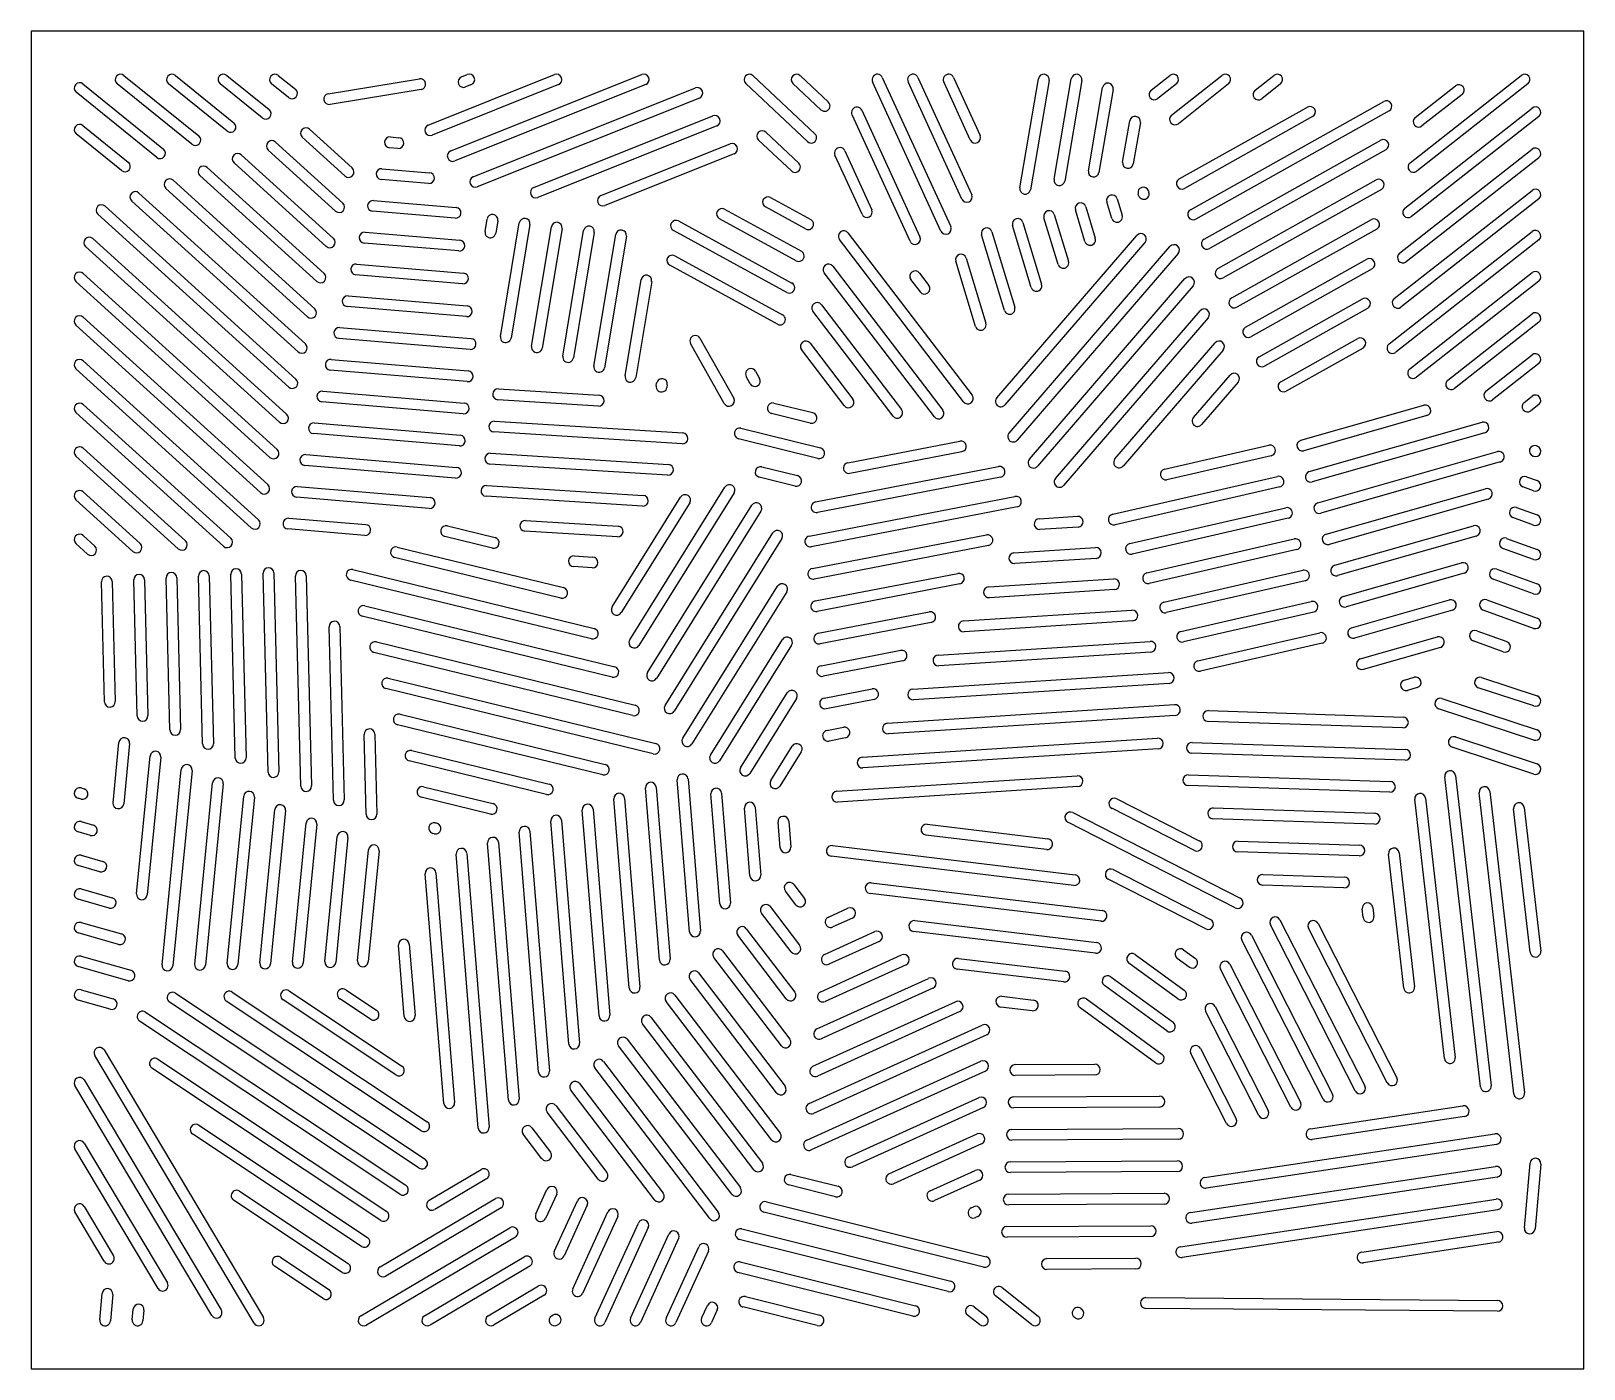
# Model space of a CAD drawing. Header units: inches. Extents: x 0 to 36, y 0 to 31.
import ezdxf

# ---------------------------------------------------------------- set-up
doc = ezdxf.new("R2010")
doc.units = ezdxf.units.IN
doc.layers.add('PROFILE', color=1, linetype='Continuous')
doc.layers.add('SLOTS', color=3, linetype='Continuous')

msp = doc.modelspace()

# ---------------------------------------------------------------- linework, layer by layer
at = {"layer": 'PROFILE'}
msp.add_lwpolyline([(0, 0), (36, 0), (36, 31), (0, 31)], close=True, dxfattribs=at)
at = {"layer": 'SLOTS'}
for p, q in [((2.154, 29.972), (3.887, 28.571)), ((3.347, 29.972), (4.703, 28.876)), ((4.54, 29.972), (5.518, 29.181)), ((5.732, 29.972), (6.127, 29.653)), ((6.891, 29.548), (9.002, 29.892)), ((9.205, 28.82), (12.135, 29.991)), ((9.728, 28.222), (14.156, 29.991)), ((9.978, 29.937), (10.114, 29.991)), ((16.738, 29.966), (18.172, 28.62)), ((17.834, 29.966), (18.482, 29.357)), ((19.734, 29.927), (21.32, 26.47)), ((20.559, 29.927), (21.806, 27.209)), ((21.385, 29.927), (22.001, 28.584)), ((22.921, 27.367), (23.354, 29.896)), ((23.716, 27.566), (24.115, 29.896)), ((25.967, 29.631), (26.398, 29.973)), ((26.442, 29.05), (27.604, 29.973)), ((28.376, 29.628), (28.81, 29.973)), ((31.969, 27.949), (34.547, 29.973)), ((2.914, 28.072), (1.046, 29.582)), ((1.204, 29.776), (3.071, 28.266)), ((3.73, 28.377), (1.997, 29.778)), ((4.545, 28.682), (3.189, 29.778)), ((5.361, 28.986), (4.382, 29.778)), ((5.97, 29.459), (5.575, 29.778)), ((9.042, 29.646), (6.931, 29.301)), ((12.228, 29.759), (9.298, 28.588)), ((14.249, 29.759), (9.821, 27.99)), ((10.207, 29.759), (10.071, 29.705)), ((10.252, 27.623), (15.401, 29.681)), ((18.001, 28.438), (16.567, 29.784)), ((18.311, 29.175), (17.663, 29.784)), ((21.093, 26.366), (19.507, 29.823)), ((21.579, 27.105), (20.332, 29.823)), ((21.774, 28.479), (21.157, 29.823)), ((23.6, 29.854), (23.167, 27.325)), ((24.361, 29.854), (23.962, 27.524)), ((24.511, 27.765), (24.841, 29.691)), ((25.087, 29.649), (24.757, 27.723)), ((26.553, 29.777), (26.122, 29.435)), ((27.759, 29.777), (26.597, 28.854)), ((28.966, 29.777), (28.531, 29.432)), ((32.091, 28.998), (33.023, 29.73)), ((34.702, 29.777), (32.123, 27.752)), ((33.178, 29.534), (32.245, 28.801)), ((15.493, 29.449), (10.344, 27.391)), ((19.259, 29.164), (20.604, 26.233)), ((26.616, 27.573), (29.588, 29.236)), ((26.878, 26.86), (31.361, 29.369)), ((31.847, 26.9), (34.798, 29.217)), ((1.204, 28.811), (2.255, 27.961)), ((11.654, 27.376), (15.803, 29.034)), ((15.895, 28.802), (11.747, 27.144)), ((20.377, 26.129), (19.032, 29.06)), ((25.306, 27.964), (25.47, 28.922)), ((25.716, 28.879), (25.552, 27.922)), ((29.71, 29.018), (26.738, 27.355)), ((31.483, 29.151), (27.001, 26.642)), ((34.952, 29.02), (32.002, 26.703)), ((2.098, 27.767), (1.046, 28.617)), ((7.277, 27.642), (6.288, 28.539)), ((6.456, 28.724), (7.445, 27.828)), ((8.331, 28.546), (8.527, 28.53)), ((17.627, 27.76), (16.864, 28.476)), ((17.035, 28.658), (17.798, 27.942)), ((27.197, 26.179), (31.289, 28.469)), ((4.874, 28.133), (7.011, 26.197)), ((7.06, 26.827), (5.497, 28.243)), ((5.665, 28.428), (7.228, 27.012)), ((8.506, 28.281), (8.31, 28.297)), ((13.209, 27.19), (16.205, 28.387)), ((16.297, 28.155), (13.302, 26.957)), ((19.265, 26.754), (18.637, 28.122)), ((18.864, 28.226), (19.492, 26.858)), ((31.411, 28.251), (27.319, 25.961)), ((31.726, 25.851), (34.798, 28.263)), ((4.083, 27.837), (6.794, 25.382)), ((6.843, 26.012), (4.706, 27.948)), ((8.135, 27.81), (9.238, 27.717)), ((34.952, 28.066), (31.88, 25.654)), ((3.292, 27.542), (6.576, 24.567)), ((6.626, 25.197), (3.915, 27.652)), ((9.217, 27.468), (8.114, 27.561)), ((27.516, 25.498), (31.183, 27.55)), ((6.191, 23.566), (2.334, 27.061)), ((2.502, 27.246), (6.359, 23.752)), ((6.408, 24.382), (3.125, 27.356)), ((7.939, 27.074), (9.852, 26.913)), ((17.145, 27.143), (18.076, 26.634)), ((25.055, 26.659), (24.939, 27.041)), ((25.178, 27.113), (25.294, 26.731)), ((25.677, 27.192), (25.667, 27.223)), ((25.907, 27.295), (25.916, 27.264)), ((31.305, 27.332), (27.638, 25.28)), ((31.604, 24.801), (34.798, 27.309)), ((34.952, 27.113), (31.758, 24.605)), ((5.974, 22.751), (1.55, 26.759)), ((1.718, 26.944), (6.142, 22.937)), ((9.831, 26.664), (7.918, 26.825)), ((10.525, 26.355), (10.573, 26.645)), ((17.738, 25.679), (15.958, 26.652)), ((16.078, 26.872), (17.858, 25.898)), ((17.956, 26.414), (17.025, 26.924)), ((23.81, 25.593), (23.482, 26.676)), ((23.721, 26.749), (24.049, 25.665)), ((24.432, 26.126), (24.211, 26.859)), ((24.45, 26.931), (24.671, 26.198)), ((7.743, 26.338), (9.939, 26.153)), ((10.82, 26.604), (10.772, 26.314)), ((10.881, 23.925), (11.319, 26.556)), ((11.565, 26.515), (11.128, 23.884)), ((11.603, 23.697), (12.064, 26.467)), ((12.311, 26.426), (11.85, 23.656)), ((12.326, 23.468), (12.809, 26.377)), ((13.056, 26.336), (12.572, 23.427)), ((13.048, 23.239), (13.555, 26.288)), ((17.52, 24.943), (14.892, 26.381)), ((15.012, 26.6), (17.64, 25.162)), ((18.938, 26.325), (21.817, 22.561)), ((22.274, 26.351), (22.805, 24.599)), ((23.188, 25.06), (22.754, 26.494)), ((22.993, 26.567), (23.427, 25.132)), ((27.834, 24.817), (31.076, 26.631)), ((31.198, 26.413), (27.956, 24.599)), ((31.482, 23.752), (34.798, 26.356)), ((5.757, 21.936), (1.264, 26.006)), ((1.432, 26.191), (5.925, 22.121)), ((9.918, 25.904), (7.722, 26.089)), ((13.802, 26.247), (13.295, 23.198)), ((21.619, 22.409), (18.74, 26.173)), ((22.565, 24.527), (22.035, 26.279)), ((22.387, 22.501), (25.635, 26.265)), ((25.824, 26.102), (22.576, 22.337)), ((22.673, 21.684), (26.403, 26.007)), ((34.952, 26.159), (31.636, 23.556)), ((7.546, 25.602), (10.026, 25.393)), ((17.302, 24.207), (14.805, 25.573)), ((14.925, 25.793), (17.422, 24.427)), ((21.894, 24.156), (21.437, 25.667)), ((21.676, 25.739), (22.133, 24.228)), ((26.592, 25.844), (22.862, 21.521)), ((28.153, 24.136), (30.969, 25.712)), ((1.209, 25.381), (5.707, 21.306)), ((10.005, 25.144), (7.525, 25.353)), ((13.77, 23.011), (14.141, 25.24)), ((20.941, 22.061), (18.388, 25.398)), ((18.587, 25.55), (21.14, 22.212)), ((20.616, 24.955), (20.397, 25.241)), ((20.595, 25.393), (20.814, 25.106)), ((23.143, 21.081), (26.751, 25.263)), ((31.091, 25.494), (28.275, 23.917)), ((31.961, 23.174), (34.798, 25.402)), ((34.952, 25.206), (32.115, 22.978)), ((5.539, 21.121), (1.041, 25.196)), ((7.35, 24.866), (10.112, 24.633)), ((14.388, 25.199), (14.017, 22.97)), ((26.941, 25.099), (23.332, 20.917)), ((10.091, 24.384), (7.329, 24.617)), ((19.983, 22.079), (18.124, 24.508)), ((18.323, 24.66), (20.182, 22.231)), ((23.749, 20.634), (27.1, 24.518)), ((28.472, 23.454), (30.863, 24.793)), ((30.985, 24.574), (28.594, 23.236)), ((5.322, 20.306), (1.041, 24.184)), ((1.209, 24.369), (5.49, 20.491)), ((7.154, 24.13), (10.199, 23.873)), ((27.289, 24.355), (23.938, 20.471)), ((32.844, 22.914), (34.798, 24.449)), ((34.952, 24.252), (32.998, 22.718)), ((10.178, 23.624), (7.133, 23.88)), ((15.507, 23.882), (16.289, 22.491)), ((18.059, 23.77), (19.052, 22.473)), ((25.128, 21.086), (27.448, 23.774)), ((28.972, 22.875), (30.756, 23.873)), ((16.071, 22.369), (15.289, 23.759)), ((18.853, 22.321), (17.861, 23.618)), ((27.637, 23.61), (25.318, 20.922)), ((30.878, 23.655), (29.094, 22.657)), ((33.727, 22.655), (34.798, 23.495)), ((5.105, 19.491), (1.041, 23.172)), ((1.209, 23.357), (5.273, 19.676)), ((10.111, 22.877), (6.937, 23.144)), ((6.958, 23.393), (10.132, 23.126)), ((16.797, 23.118), (16.891, 22.95)), ((34.952, 23.298), (33.882, 22.458)), ((10.834, 22.708), (13.166, 22.561)), ((14.493, 22.782), (14.502, 22.842)), ((14.749, 22.801), (14.739, 22.741)), ((16.673, 22.828), (16.579, 22.995)), ((26.947, 22.045), (27.796, 23.029)), ((27.985, 22.866), (27.136, 21.882)), ((1.209, 22.345), (4.629, 19.247)), ((10.021, 22.132), (6.741, 22.408)), ((6.762, 22.657), (10.042, 22.381)), ((13.151, 22.311), (10.819, 22.458)), ((17.223, 22.38), (18.124, 22.158)), ((29.435, 21.517), (32.29, 22.33)), ((34.614, 22.397), (34.798, 22.541)), ((34.952, 22.345), (34.768, 22.2)), ((4.461, 19.062), (1.041, 22.16)), ((10.744, 21.962), (15.111, 21.687)), ((18.064, 21.915), (17.163, 22.138)), ((32.359, 22.09), (29.503, 21.276)), ((9.931, 21.387), (6.544, 21.672)), ((6.565, 21.921), (9.952, 21.636)), ((15.095, 21.438), (10.728, 21.712)), ((16.458, 21.797), (18.3, 21.342)), ((29.632, 20.793), (33.637, 21.934)), ((33.705, 21.693), (29.7, 20.552)), ((1.209, 21.333), (3.579, 19.186)), ((18.24, 21.099), (16.398, 21.554)), ((18.933, 20.997), (21.532, 21.499)), ((21.58, 21.254), (18.98, 20.752)), ((26.278, 20.849), (28.695, 21.404)), ((29.828, 20.069), (33.993, 21.255)), ((34.902, 21.388), (34.917, 21.382)), ((3.411, 19.001), (1.041, 21.148)), ((9.84, 20.641), (6.348, 20.936)), ((6.369, 21.185), (9.862, 20.891)), ((14.758, 20.708), (10.638, 20.966)), ((10.654, 21.216), (14.774, 20.957)), ((16.943, 20.904), (17.771, 20.7)), ((18.186, 20.089), (22.429, 20.909)), ((28.751, 21.16), (26.334, 20.605)), ((34.061, 21.015), (29.897, 19.828)), ((34.833, 21.147), (34.817, 21.153)), ((17.711, 20.457), (16.883, 20.662)), ((22.477, 20.663), (18.233, 19.844)), ((25.075, 19.803), (28.892, 20.68)), ((34.67, 20.674), (34.917, 20.585)), ((1.209, 20.321), (2.529, 19.125)), ((9.232, 19.94), (6.152, 20.2)), ((6.173, 20.449), (9.253, 20.189)), ((14.175, 19.993), (10.548, 20.221)), ((10.563, 20.47), (14.191, 20.242)), ((13.47, 17.657), (15.058, 20.2)), ((13.879, 16.896), (16.087, 20.432)), ((16.299, 20.299), (14.091, 16.763)), ((18.04, 19.297), (22.81, 20.218)), ((28.948, 20.436), (25.131, 19.56)), ((30.025, 19.345), (33.715, 20.396)), ((34.833, 20.35), (34.586, 20.439)), ((2.361, 18.94), (1.041, 20.136)), ((15.27, 20.067), (13.682, 17.524)), ((14.289, 16.135), (16.708, 20.011)), ((16.92, 19.878), (14.501, 16.002)), ((22.858, 19.973), (18.088, 19.052)), ((25.47, 19.125), (29.089, 19.956)), ((33.783, 20.156), (30.094, 19.105)), ((34.439, 19.96), (34.917, 19.788)), ((7.737, 19.314), (5.956, 19.464)), ((5.977, 19.713), (7.758, 19.563)), ((9.653, 19.532), (10.756, 19.263)), ((11.464, 19.662), (13.607, 19.527)), ((23.373, 19.699), (24.256, 19.756)), ((24.272, 19.507), (23.389, 19.45)), ((29.145, 19.712), (25.526, 18.881)), ((30.222, 18.621), (33.437, 19.537)), ((34.833, 19.552), (34.354, 19.725)), ((1.311, 18.879), (1.041, 19.124)), ((1.209, 19.309), (1.479, 19.065)), ((10.697, 19.02), (9.593, 19.29)), ((13.592, 19.278), (11.448, 19.413)), ((14.698, 15.374), (17.193, 19.371)), ((17.405, 19.239), (14.91, 15.241)), ((18.109, 18.547), (22.148, 19.327)), ((22.195, 19.081), (18.156, 18.301)), ((25.866, 18.446), (29.286, 19.231)), ((33.505, 19.297), (30.29, 18.381)), ((34.208, 19.246), (34.917, 18.99)), ((12.284, 17.861), (8.429, 18.802)), ((8.488, 19.045), (12.343, 18.104)), ((12.59, 18.84), (13.024, 18.813)), ((22.787, 18.91), (24.678, 19.032)), ((24.694, 18.782), (22.803, 18.661)), ((29.342, 18.988), (25.922, 18.202)), ((34.833, 18.755), (34.123, 19.011)), ((3.977, 14.481), (3.879, 18.369)), ((4.129, 18.375), (4.227, 14.487)), ((4.735, 14.155), (4.628, 18.412)), ((4.878, 18.419), (4.985, 14.161)), ((5.494, 13.829), (5.378, 18.437)), ((5.628, 18.443), (5.744, 13.835)), ((6.252, 13.503), (6.13, 18.373)), ((6.38, 18.379), (6.502, 13.509)), ((7.462, 18.523), (13.052, 17.159)), ((13.009, 18.563), (12.574, 18.59)), ((18.178, 17.796), (21.485, 18.435)), ((26.261, 17.767), (29.482, 18.507)), ((30.419, 17.898), (33.158, 18.678)), ((33.227, 18.438), (30.487, 17.657)), ((33.977, 18.532), (34.917, 18.193)), ((1.702, 15.458), (1.632, 18.238)), ((1.882, 18.245), (1.951, 15.464)), ((2.46, 15.132), (2.381, 18.282)), ((2.631, 18.288), (2.71, 15.138)), ((3.218, 14.806), (3.13, 18.325)), ((3.38, 18.332), (3.468, 14.813)), ((12.993, 16.916), (7.403, 18.28)), ((15.107, 14.613), (17.306, 18.136)), ((17.518, 18.004), (15.319, 14.481)), ((21.532, 18.189), (18.225, 17.551)), ((22.2, 18.121), (25.1, 18.307)), ((25.116, 18.058), (22.216, 17.871)), ((29.538, 18.263), (26.317, 17.524)), ((34.833, 17.958), (33.892, 18.297)), ((7.735, 17.684), (13.53, 16.27)), ((26.657, 17.088), (29.679, 17.783)), ((30.615, 17.174), (32.88, 17.819)), ((33.746, 17.818), (34.917, 17.395)), ((13.47, 16.027), (7.676, 17.442)), ((18.246, 17.046), (20.822, 17.543)), ((20.87, 17.297), (18.294, 16.8)), ((21.614, 17.332), (25.522, 17.583)), ((25.538, 17.333), (21.63, 17.082)), ((29.735, 17.539), (26.713, 16.845)), ((32.949, 17.579), (30.684, 16.933)), ((34.833, 17.16), (33.661, 17.583)), ((7.011, 13.177), (6.909, 17.198)), ((7.159, 17.204), (7.261, 13.184)), ((27.052, 16.41), (29.876, 17.058)), ((30.815, 16.451), (32.602, 16.96)), ((33.515, 17.104), (34.215, 16.852)), ((13.948, 15.139), (7.949, 16.603)), ((8.008, 16.846), (14.007, 15.382)), ((15.749, 14.225), (17.419, 16.901)), ((17.631, 16.768), (15.961, 14.092)), ((18.315, 16.295), (20.16, 16.651)), ((21.027, 16.542), (25.944, 16.859)), ((25.96, 16.609), (21.043, 16.293)), ((29.932, 16.815), (27.108, 16.166)), ((32.671, 16.72), (30.884, 16.21)), ((34.13, 16.617), (33.43, 16.869)), ((20.207, 16.406), (18.362, 16.05)), ((8.281, 16.007), (14.485, 14.493)), ((20.441, 15.753), (26.366, 16.134)), ((26.382, 15.885), (20.457, 15.503)), ((31.839, 15.963), (32.065, 16.027)), ((33.627, 16.023), (34.914, 15.599)), ((14.426, 14.25), (8.222, 15.764)), ((16.449, 13.931), (17.532, 15.665)), ((17.744, 15.533), (16.661, 13.799)), ((18.384, 15.544), (19.497, 15.759)), ((19.544, 15.514), (18.431, 15.299)), ((32.133, 15.787), (31.908, 15.722)), ((32.707, 15.536), (34.914, 14.81)), ((34.836, 15.362), (33.549, 15.785)), ((8.555, 15.168), (13.311, 14.007)), ((19.854, 14.964), (26.51, 15.392)), ((26.526, 15.142), (19.87, 14.714)), ((27.293, 15.253), (31.808, 15.106)), ((34.836, 14.572), (32.628, 15.299)), ((13.252, 13.765), (8.495, 14.925)), ((18.452, 14.794), (18.834, 14.868)), ((31.8, 14.856), (27.285, 15.003)), ((1.9, 13.119), (2.037, 14.513)), ((2.286, 14.489), (2.149, 13.094)), ((7.769, 12.852), (7.722, 14.702)), ((7.972, 14.709), (8.019, 12.858)), ((17.15, 13.637), (17.645, 14.43)), ((18.882, 14.622), (18.5, 14.548)), ((19.268, 14.174), (26.114, 14.615)), ((26.917, 14.515), (31.862, 14.354)), ((34.836, 13.783), (32.943, 14.406)), ((33.021, 14.643), (34.914, 14.02)), ((2.446, 11.008), (2.76, 14.203)), ((3.009, 14.178), (2.695, 10.984)), ((11.951, 13.31), (8.769, 14.087)), ((8.828, 14.33), (12.01, 13.553)), ((17.857, 14.298), (17.362, 13.505)), ((26.13, 14.365), (19.284, 13.925)), ((31.853, 14.104), (26.909, 14.265)), ((3.038, 9.363), (3.483, 13.892)), ((3.732, 13.868), (3.287, 9.338)), ((18.681, 13.385), (24.253, 13.744)), ((26.833, 13.767), (31.507, 13.615)), ((33.6, 6.535), (32.773, 13.722)), ((33.021, 13.751), (33.848, 6.564)), ((1.159, 13.462), (1.228, 13.443)), ((3.793, 9.378), (4.206, 13.581)), ((4.455, 13.557), (4.042, 9.354)), ((9.101, 13.491), (10.709, 13.098)), ((14.567, 9.476), (14.243, 13.461)), ((14.493, 13.481), (14.816, 9.497)), ((15.266, 10.125), (14.98, 13.65)), ((15.23, 13.67), (15.516, 10.146)), ((15.966, 10.775), (15.759, 13.323)), ((16.009, 13.343), (16.215, 10.795)), ((24.269, 13.494), (18.697, 13.136)), ((31.499, 13.365), (26.825, 13.517)), ((34.374, 6.371), (33.57, 13.351)), ((33.819, 13.38), (34.622, 6.4)), ((1.16, 13.202), (1.091, 13.222)), ((4.548, 9.393), (4.929, 13.271)), ((5.178, 13.246), (4.797, 9.369)), ((5.303, 9.409), (5.652, 12.96)), ((10.65, 12.856), (9.042, 13.248)), ((13.029, 12.97), (13.416, 8.198)), ((13.867, 8.827), (13.512, 13.205)), ((13.761, 13.226), (14.116, 8.847)), ((16.666, 11.424), (16.538, 12.996)), ((16.788, 13.016), (16.915, 11.444)), ((26.97, 12.012), (25.056, 12.99)), ((25.17, 13.212), (27.083, 12.235)), ((27.407, 12.998), (31.153, 12.876)), ((32.77, 7.19), (32.078, 13.199)), ((32.326, 13.228), (33.018, 7.218)), ((34.751, 9.655), (34.368, 12.98)), ((34.616, 13.008), (34.999, 9.683)), ((1.159, 12.683), (1.445, 12.602)), ((5.901, 12.936), (5.552, 9.384)), ((6.058, 9.424), (6.375, 12.65)), ((6.624, 12.625), (6.307, 9.399)), ((9.374, 12.652), (9.409, 12.644)), ((12.467, 7.529), (12.048, 12.694)), ((12.297, 12.714), (12.716, 7.549)), ((13.167, 8.178), (12.78, 12.95)), ((17.366, 12.073), (17.317, 12.669)), ((17.567, 12.689), (17.615, 12.093)), ((20.772, 12.62), (23.571, 12.283)), ((27.918, 10.686), (24.037, 12.668)), ((24.151, 12.891), (28.032, 10.908)), ((31.144, 12.626), (27.399, 12.748)), ((1.377, 12.361), (1.091, 12.442)), ((6.813, 9.439), (7.098, 12.339)), ((7.347, 12.314), (7.062, 9.414)), ((9.349, 12.401), (9.315, 12.409)), ((11.767, 6.88), (11.316, 12.438)), ((11.566, 12.459), (12.017, 6.9)), ((23.541, 12.035), (20.742, 12.371)), ((1.159, 11.903), (1.663, 11.76)), ((7.568, 9.454), (7.822, 12.028)), ((8.07, 12.004), (7.817, 9.43)), ((10.368, 5.582), (9.853, 11.927)), ((10.102, 11.947), (10.617, 5.602)), ((11.068, 6.231), (10.585, 12.183)), ((10.834, 12.203), (11.317, 6.251)), ((18.576, 12.128), (24.203, 11.452)), ((30.79, 11.887), (27.973, 11.979)), ((27.982, 12.229), (30.798, 12.137)), ((31.827, 8.824), (31.469, 11.93)), ((31.717, 11.959), (32.075, 8.852)), ((1.595, 11.52), (1.091, 11.663)), ((24.173, 11.204), (18.546, 11.88)), ((25.087, 11.571), (27.345, 10.417)), ((9.569, 6.152), (9.137, 11.475)), ((9.386, 11.496), (9.818, 6.172)), ((17.686, 11.225), (17.931, 10.904)), ((19.479, 11.264), (24.834, 10.621)), ((27.231, 10.195), (24.973, 11.348)), ((30.435, 11.148), (28.548, 11.21)), ((28.556, 11.46), (30.444, 11.398)), ((1.813, 10.679), (1.091, 10.883)), ((1.159, 11.124), (1.881, 10.919)), ((17.732, 10.752), (17.487, 11.073)), ((24.805, 10.373), (19.45, 11.016)), ((17.619, 9.664), (16.935, 10.561)), ((17.133, 10.712), (17.818, 9.816)), ((18.485, 10.469), (18.937, 10.674)), ((19.04, 10.446), (18.588, 10.241)), ((30.884, 10.457), (30.86, 10.661)), ((31.109, 10.689), (31.132, 10.486)), ((2.03, 9.837), (1.091, 10.104)), ((1.159, 10.344), (2.098, 10.078)), ((16.581, 10.2), (17.705, 8.728)), ((18.395, 9.605), (19.56, 10.133)), ((24.675, 9.633), (20.459, 10.139)), ((20.489, 10.387), (24.705, 9.881)), ((30.696, 6.443), (28.73, 10.293)), ((28.953, 10.407), (30.919, 6.557)), ((31.442, 6.633), (29.615, 10.211)), ((29.837, 10.324), (31.664, 6.747)), ((8.653, 8.167), (8.519, 9.822)), ((8.768, 9.842), (8.902, 8.187)), ((17.506, 8.576), (16.382, 10.048)), ((19.663, 9.905), (18.498, 9.377)), ((29.951, 6.254), (28.07, 9.937)), ((28.293, 10.051), (30.174, 6.367)), ((1.159, 9.565), (2.316, 9.237)), ((17.394, 7.488), (15.83, 9.536)), ((16.028, 9.688), (17.592, 7.639)), ((18.306, 8.741), (20.183, 9.592)), ((20.286, 9.364), (18.409, 8.513)), ((21.498, 9.511), (23.972, 9.214)), ((26.587, 8.572), (25.45, 9.401)), ((25.597, 9.603), (26.734, 8.774)), ((26.846, 9.311), (26.572, 9.51)), ((26.72, 9.712), (26.994, 9.513)), ((27.794, 9.378), (29.428, 6.178)), ((2.248, 8.996), (1.091, 9.324)), ((17.281, 6.4), (15.277, 9.023)), ((15.476, 9.175), (17.479, 6.551)), ((18.216, 7.877), (20.806, 9.05)), ((23.942, 8.966), (21.468, 9.263)), ((25.031, 9.088), (26.475, 8.034)), ((29.206, 6.064), (27.572, 9.264)), ((1.159, 8.785), (1.903, 8.574)), ((3.351, 8.707), (9.134, 4.86)), ((4.665, 8.733), (9.183, 5.729)), ((5.98, 8.76), (8.597, 7.019)), ((7.294, 8.786), (8.01, 8.31)), ((14.924, 8.663), (17.367, 5.463)), ((20.909, 8.823), (18.319, 7.649)), ((26.328, 7.832), (24.884, 8.886)), ((1.835, 8.334), (1.091, 8.544)), ((8.996, 4.652), (3.212, 8.499)), ((9.045, 5.52), (4.527, 8.525)), ((8.458, 6.811), (5.841, 8.552)), ((7.872, 8.102), (7.156, 8.578)), ((17.168, 5.312), (14.725, 8.511)), ((18.126, 7.013), (21.429, 8.509)), ((21.532, 8.282), (18.23, 6.785)), ((23.209, 8.298), (22.478, 8.386)), ((22.508, 8.634), (23.239, 8.546)), ((26.068, 7.093), (24.318, 8.37)), ((24.465, 8.572), (26.216, 7.295)), ((28.461, 5.874), (27.229, 8.287)), ((27.451, 8.4), (28.683, 5.988)), ((8.551, 4.048), (2.517, 8.06)), ((2.655, 8.269), (8.689, 4.256)), ((16.755, 4.617), (14.173, 7.999)), ((14.371, 8.15), (16.953, 4.769)), ((18.037, 6.149), (22.052, 7.968)), ((13.819, 7.638), (16.443, 4.202)), ((22.155, 7.741), (18.14, 5.921)), ((5.171, 1.061), (1.476, 7.264)), ((1.691, 7.391), (5.386, 1.189)), ((16.244, 4.05), (13.62, 7.486)), ((27.715, 5.685), (26.886, 7.309)), ((27.108, 7.423), (27.938, 5.798)), ((8.105, 3.443), (2.801, 6.971)), ((2.939, 7.179), (8.244, 3.651)), ((15.733, 3.483), (13.068, 6.974)), ((13.267, 7.126), (15.932, 3.635)), ((17.984, 5.302), (22.019, 7.13)), ((22.123, 6.902), (18.087, 5.074)), ((22.817, 7.051), (24.662, 7.061)), ((4.192, 1.238), (1.018, 6.568)), ((1.232, 6.696), (4.407, 1.366)), ((12.714, 6.613), (14.655, 4.071)), ((24.663, 6.811), (22.818, 6.801)), ((14.456, 3.919), (12.515, 6.461)), ((18.937, 4.91), (21.976, 6.287)), ((22.778, 6.301), (26.158, 6.319)), ((13.149, 4.396), (11.963, 5.949)), ((12.162, 6.101), (13.348, 4.548)), ((22.079, 6.059), (19.04, 4.682)), ((26.16, 6.069), (22.78, 6.051)), ((29.662, 5.563), (33.193, 6.096)), ((33.231, 5.849), (29.7, 5.316)), ((7.66, 2.839), (3.748, 5.44)), ((3.886, 5.648), (7.798, 3.047)), ((11.841, 4.872), (11.411, 5.437)), ((11.609, 5.588), (12.04, 5.024)), ((19.889, 4.518), (21.933, 5.444)), ((22.74, 5.551), (26.594, 5.571)), ((27.206, 4.434), (33.936, 5.45)), ((2.945, 1.866), (1.018, 5.102)), ((1.232, 5.23), (3.16, 1.994)), ((22.036, 5.216), (19.993, 4.29)), ((26.595, 5.321), (22.741, 5.301)), ((33.974, 5.203), (27.243, 4.186)), ((22.701, 4.8), (26.571, 4.821)), ((26.876, 3.625), (33.95, 4.694)), ((34.619, 3.266), (34.75, 4.769)), ((35, 4.747), (34.868, 3.244)), ((9.23, 3.909), (10.435, 4.621)), ((10.562, 4.405), (9.357, 3.694)), ((17.616, 4.506), (18.711, 4.233)), ((20.842, 4.126), (21.89, 4.601)), ((21.993, 4.373), (20.945, 3.899)), ((26.572, 4.571), (22.703, 4.55)), ((33.988, 4.447), (26.914, 3.378)), ((4.834, 4.118), (7.353, 2.442)), ((11.702, 3.591), (11.959, 4.154)), ((12.186, 4.05), (11.929, 3.487)), ((18.651, 3.99), (17.556, 4.264)), ((22.663, 4.05), (26.265, 4.069)), ((1.698, 2.495), (1.018, 3.637)), ((1.232, 3.765), (1.913, 2.623)), ((7.214, 2.234), (4.695, 3.909)), ((8.094, 2.368), (10.768, 3.946)), ((10.895, 3.731), (8.221, 2.153)), ((12.13, 2.723), (12.665, 3.896)), ((12.893, 3.793), (12.357, 2.619)), ((12.558, 1.855), (13.372, 3.639)), ((22.084, 2.359), (16.988, 3.633)), ((17.048, 3.875), (22.145, 2.601)), ((21.795, 3.735), (21.847, 3.758)), ((26.266, 3.819), (22.664, 3.8)), ((26.647, 2.832), (33.964, 3.937)), ((34.002, 3.69), (26.685, 2.585)), ((7.646, 1.233), (11.1, 3.272)), ((13.6, 3.535), (12.785, 1.751)), ((13.073, 1.177), (14.079, 3.381)), ((14.307, 3.277), (13.3, 1.073)), ((16.48, 3.244), (21.324, 2.033)), ((21.95, 3.53), (21.898, 3.507)), ((22.624, 3.3), (25.959, 3.317)), ((11.227, 3.056), (7.774, 1.017)), ((13.897, 1.177), (14.786, 3.123)), ((15.013, 3.02), (14.125, 1.073)), ((21.264, 1.791), (16.419, 3.002)), ((25.96, 3.067), (22.626, 3.05)), ((30.849, 2.708), (33.979, 3.181)), ((34.016, 2.934), (30.887, 2.461)), ((5.781, 2.587), (6.907, 1.838)), ((9.122, 1.233), (11.433, 2.597)), ((14.722, 1.177), (15.477, 2.831)), ((15.705, 2.728), (14.949, 1.073)), ((23.551, 2.555), (25.612, 2.566)), ((6.769, 1.63), (5.643, 2.379)), ((11.56, 2.382), (9.249, 1.017)), ((20.443, 1.223), (16.382, 2.238)), ((16.442, 2.481), (20.504, 1.465)), ((25.613, 2.316), (23.552, 2.305)), ((10.597, 1.233), (11.766, 1.922)), ((22.511, 1.887), (23.351, 1.223)), ((1.593, 1.136), (1.647, 1.747)), ((1.896, 1.725), (1.842, 1.114)), ((11.893, 1.707), (10.724, 1.017)), ((15.546, 1.177), (15.68, 1.471)), ((16.562, 1.678), (18.287, 1.246)), ((21.866, 1.44), (22.141, 1.223)), ((23.196, 1.027), (22.356, 1.691)), ((25.845, 1.652), (33.995, 1.585)), ((2.346, 1.136), (2.367, 1.384)), ((2.616, 1.362), (2.595, 1.114)), ((12.073, 1.233), (12.098, 1.248)), ((15.908, 1.367), (15.774, 1.073)), ((18.227, 1.004), (16.502, 1.435)), ((21.986, 1.027), (21.711, 1.244)), ((24.203, 1.187), (24.185, 1.201)), ((24.34, 1.398), (24.358, 1.383)), ((33.993, 1.335), (25.842, 1.402)), ((12.226, 1.033), (12.2, 1.017))]:
    msp.add_line(p, q, dxfattribs=at)
for centre, start, end in [((2.075, 29.875), 51.0442, 231.0442), ((3.268, 29.875), 51.0442, 231.0442), ((4.461, 29.875), 51.0442, 231.0442), ((5.654, 29.875), 51.0442, 231.0442), ((9.022, 29.769), -80.729, 99.271), ((10.025, 29.821), -248.2163, -68.2163), ((10.16, 29.875), -68.2163, 111.7837), ((12.181, 29.875), -68.2163, 111.7837), ((14.202, 29.875), -68.2163, 111.7837), ((16.653, 29.875), 46.8054, 226.8054), ((17.748, 29.875), 46.8054, 226.8054), ((19.621, 29.875), 24.6474, 204.6474), ((20.446, 29.875), 24.6474, 204.6474), ((21.271, 29.875), 24.6474, 204.6474), ((23.477, 29.875), -9.7157, 170.2843), ((24.238, 29.875), -9.7157, 170.2843), ((26.476, 29.875), -51.5514, 128.4486), ((27.682, 29.875), -51.5514, 128.4486), ((28.888, 29.875), -51.5514, 128.4486), ((34.624, 29.875), -51.8601, 128.1399), ((1.125, 29.679), 51.0442, 231.0442), ((6.049, 29.556), -128.9558, 51.0442), ((6.911, 29.424), -260.729, -80.729), ((15.447, 29.565), -68.2163, 111.7837), ((24.964, 29.67), -9.7157, 170.2843), ((26.045, 29.533), -231.5514, -51.5514), ((28.454, 29.53), -231.5514, -51.5514), ((33.1, 29.632), -51.8601, 128.1399), ((5.44, 29.084), -128.9558, 51.0442), ((18.397, 29.266), 226.8054, 406.8054), ((19.145, 29.112), 24.6474, 204.6474), ((29.649, 29.127), -60.7666, 119.2334), ((31.422, 29.26), -60.7666, 119.2334), ((34.875, 29.118), -51.8601, 128.1399), ((1.125, 28.714), 51.0442, 231.0442), ((4.624, 28.779), -128.9558, 51.0442), ((9.252, 28.704), -248.2163, -68.2163), ((15.849, 28.918), -68.2163, 111.7837), ((25.593, 28.901), -9.7157, 170.2843), ((26.52, 28.952), -231.5514, -51.5514), ((32.168, 28.9), -231.8601, -51.8601), ((3.808, 28.474), -128.9558, 51.0442), ((5.581, 28.336), 47.8263, 227.8263), ((6.372, 28.631), 47.8263, 227.8263), ((8.321, 28.422), 85.1791, 265.1791), ((8.517, 28.405), 265.1791, 445.1791), ((16.95, 28.567), 46.8054, 226.8054), ((18.086, 28.529), 226.8054, 406.8054), ((21.887, 28.531), 204.6474, 384.6474), ((31.35, 28.36), -60.7666, 119.2334), ((2.992, 28.169), -128.9558, 51.0442), ((4.79, 28.04), 47.8263, 227.8263), ((9.775, 28.106), -248.2163, -68.2163), ((16.251, 28.271), -68.2163, 111.7837), ((18.751, 28.174), 24.6474, 204.6474), ((34.875, 28.165), -51.8601, 128.1399), ((2.177, 27.864), -128.9558, 51.0442), ((3.999, 27.745), 47.8263, 227.8263), ((7.361, 27.735), -132.1737, 47.8263), ((8.124, 27.686), 85.1791, 265.1791), ((17.712, 27.851), 226.8054, 406.8054), ((24.634, 27.744), -189.7157, -9.7157), ((25.429, 27.943), -189.7157, -9.7157), ((32.046, 27.851), -231.8601, -51.8601), ((3.209, 27.449), 47.8263, 227.8263), ((9.227, 27.593), 265.1791, 445.1791), ((10.298, 27.507), -248.2163, -68.2163), ((11.701, 27.26), -248.2163, -68.2163), ((23.044, 27.346), -189.7157, -9.7157), ((23.839, 27.545), -189.7157, -9.7157), ((25.787, 27.259), 16.8336, 196.8336), ((26.677, 27.464), -240.7666, -60.7666), ((31.244, 27.441), -60.7666, 119.2334), ((2.418, 27.154), 47.8263, 227.8263), ((7.144, 26.92), -132.1737, 47.8263), ((7.928, 26.95), 85.1791, 265.1791), ((13.255, 27.073), -248.2163, -68.2163), ((17.085, 27.034), 61.319, 241.319), ((21.693, 27.157), 204.6474, 384.6474), ((24.33, 26.895), 16.8336, 196.8336), ((25.059, 27.077), 16.8336, 196.8336), ((25.796, 27.228), -163.1664, 16.8336), ((34.875, 27.211), -51.8601, 128.1399), ((1.634, 26.851), 47.8263, 227.8263), ((9.842, 26.788), 265.1791, 445.1791), ((10.696, 26.625), -9.4417, 170.5583), ((11.442, 26.536), -9.4417, 170.5583), ((16.018, 26.762), 61.319, 241.319), ((19.378, 26.806), 204.6474, 384.6474), ((22.873, 26.53), 16.8336, 196.8336), ((23.602, 26.713), 16.8336, 196.8336), ((25.174, 26.695), -163.1664, 16.8336), ((26.94, 26.751), -240.7666, -60.7666), ((31.137, 26.522), -60.7666, 119.2334), ((31.924, 26.801), -231.8601, -51.8601), ((7.732, 26.213), 85.1791, 265.1791), ((10.648, 26.335), -189.4417, -9.4417), ((12.187, 26.446), -9.4417, 170.5583), ((12.933, 26.357), -9.4417, 170.5583), ((13.678, 26.267), -9.4417, 170.5583), ((14.952, 26.49), 61.319, 241.319), ((18.016, 26.524), -118.681, 61.319), ((18.839, 26.249), 37.4127, 217.4127), ((21.207, 26.418), 204.6474, 384.6474), ((22.155, 26.315), 16.8336, 196.8336), ((25.73, 26.183), -40.7889, 139.2111), ((34.875, 26.257), -51.8601, 128.1399), ((1.348, 26.098), 47.8263, 227.8263), ((6.927, 26.105), -132.1737, 47.8263), ((9.928, 26.028), 265.1791, 445.1791), ((20.491, 26.181), 204.6474, 384.6474), ((24.552, 26.162), -163.1664, 16.8336), ((26.498, 25.926), -40.7889, 139.2111), ((27.258, 26.07), -240.7666, -60.7666), ((7.536, 25.477), 85.1791, 265.1791), ((14.865, 25.683), 61.319, 241.319), ((17.798, 25.788), -118.681, 61.319), ((18.487, 25.474), 37.4127, 217.4127), ((21.556, 25.703), 16.8336, 196.8336), ((23.93, 25.629), -163.1664, 16.8336), ((31.03, 25.603), -60.7666, 119.2334), ((31.803, 25.752), -231.8601, -51.8601), ((1.125, 25.289), 47.8263, 227.8263), ((6.71, 25.289), -132.1737, 47.8263), ((10.015, 25.268), 265.1791, 445.1791), ((14.264, 25.219), -9.4417, 170.5583), ((20.496, 25.317), 37.4127, 217.4127), ((26.846, 25.181), -40.7889, 139.2111), ((27.577, 25.389), -240.7666, -60.7666), ((34.875, 25.304), -51.8601, 128.1399), ((7.34, 24.741), 85.1791, 265.1791), ((17.58, 25.053), -118.681, 61.319), ((20.715, 25.031), 217.4127, 397.4127), ((23.307, 25.096), -163.1664, 16.8336), ((6.492, 24.474), -132.1737, 47.8263), ((10.102, 24.508), 265.1791, 445.1791), ((18.224, 24.584), 37.4127, 217.4127), ((22.685, 24.563), -163.1664, 16.8336), ((27.194, 24.437), -40.7889, 139.2111), ((27.895, 24.708), -240.7666, -60.7666), ((30.924, 24.684), -60.7666, 119.2334), ((31.681, 24.703), -231.8601, -51.8601), ((1.125, 24.277), 47.8263, 227.8263), ((7.143, 24.005), 85.1791, 265.1791), ((17.362, 24.317), -118.681, 61.319), ((22.014, 24.192), -163.1664, 16.8336), ((28.214, 24.027), -240.7666, -60.7666), ((34.875, 24.35), -51.8601, 128.1399), ((10.189, 23.748), 265.1791, 445.1791), ((11.004, 23.905), -189.4417, -9.4417), ((15.398, 23.821), 29.3488, 209.3488), ((17.96, 23.694), 37.4127, 217.4127), ((27.542, 23.692), -40.7889, 139.2111), ((30.817, 23.764), -60.7666, 119.2334), ((6.275, 23.659), -132.1737, 47.8263), ((11.727, 23.676), -189.4417, -9.4417), ((12.449, 23.448), -189.4417, -9.4417), ((28.533, 23.345), -240.7666, -60.7666), ((31.559, 23.654), -231.8601, -51.8601), ((34.875, 23.397), -51.8601, 128.1399), ((1.125, 23.265), 47.8263, 227.8263), ((6.947, 23.269), 85.1791, 265.1791), ((10.122, 23.001), 265.1791, 445.1791), ((13.171, 23.219), -189.4417, -9.4417), ((16.688, 23.056), 29.3488, 209.3488), ((27.891, 22.948), -40.7889, 139.2111), ((32.038, 23.076), -231.8601, -51.8601), ((6.058, 22.844), -132.1737, 47.8263), ((10.827, 22.583), 86.405, 266.405), ((13.894, 22.99), -189.4417, -9.4417), ((14.616, 22.762), -189.4417, -9.4417), ((14.626, 22.821), -9.4417, 170.5583), ((16.782, 22.889), -150.6512, 29.3488), ((29.033, 22.766), -240.7666, -60.7666), ((32.921, 22.816), -231.8601, -51.8601), ((1.125, 22.253), 47.8263, 227.8263), ((6.751, 22.533), 85.1791, 265.1791), ((10.032, 22.256), 265.1791, 445.1791), ((13.159, 22.436), 266.405, 446.405), ((16.18, 22.43), -150.6512, 29.3488), ((17.193, 22.259), 76.1064, 256.1064), ((18.952, 22.397), 217.4127, 397.4127), ((21.718, 22.485), 217.4127, 397.4127), ((22.481, 22.419), 139.2111, 319.2111), ((32.325, 22.21), -74.0963, 105.9037), ((33.805, 22.556), -231.8601, -51.8601), ((34.691, 22.299), -231.8601, -51.8601), ((34.875, 22.443), -51.8601, 128.1399), ((5.841, 22.029), -132.1737, 47.8263), ((10.736, 21.837), 86.405, 266.405), ((18.094, 22.036), 256.1064, 436.1064), ((20.082, 22.155), 217.4127, 397.4127), ((21.04, 22.136), 217.4127, 397.4127), ((27.041, 21.963), 139.2111, 319.2111), ((6.555, 21.797), 85.1791, 265.1791), ((9.941, 21.511), 265.1791, 445.1791), ((15.103, 21.563), 266.405, 446.405), ((16.428, 21.676), 76.1064, 256.1064), ((22.768, 21.603), 139.2111, 319.2111), ((33.671, 21.814), -74.0963, 105.9037), ((1.125, 21.241), 47.8263, 227.8263), ((5.623, 21.214), -132.1737, 47.8263), ((18.27, 21.22), 256.1064, 436.1064), ((21.556, 21.377), -79.0719, 100.9281), ((28.723, 21.282), -77.0672, 102.9328), ((29.469, 21.396), -254.0963, -74.0963), ((34.027, 21.135), -74.0963, 105.9037), ((34.859, 21.271), 70.1475, 250.1475), ((34.875, 21.265), 250.1475, 430.1475), ((6.359, 21.061), 85.1791, 265.1791), ((9.851, 20.766), 265.1791, 445.1791), ((10.646, 21.091), 86.405, 266.405), ((14.766, 20.832), 266.405, 446.405), ((16.913, 20.783), 76.1064, 256.1064), ((18.957, 20.875), -259.0719, -79.0719), ((22.453, 20.786), -79.0719, 100.9281), ((23.238, 20.999), 139.2111, 319.2111), ((25.223, 21.004), 139.2111, 319.2111), ((17.741, 20.578), 256.1064, 436.1064), ((23.843, 20.553), 139.2111, 319.2111), ((26.306, 20.727), 102.9328, 282.9328), ((28.92, 20.558), -77.0672, 102.9328), ((29.666, 20.672), -254.0963, -74.0963), ((34.628, 20.557), 70.1475, 250.1475), ((34.875, 20.467), 250.1475, 430.1475), ((1.125, 20.229), 47.8263, 227.8263), ((5.406, 20.398), -132.1737, 47.8263), ((6.163, 20.324), 85.1791, 265.1791), ((9.242, 20.065), 265.1791, 445.1791), ((10.556, 20.345), 86.405, 266.405), ((14.183, 20.117), 266.405, 446.405), ((15.164, 20.134), -31.9735, 148.0265), ((16.193, 20.365), -31.9735, 148.0265), ((22.834, 20.096), -79.0719, 100.9281), ((33.749, 20.276), -74.0963, 105.9037), ((16.814, 19.945), -31.9735, 148.0265), ((18.209, 19.967), -259.0719, -79.0719), ((25.103, 19.682), 102.9328, 282.9328), ((29.117, 19.834), -77.0672, 102.9328), ((29.863, 19.949), -254.0963, -74.0963), ((34.397, 19.843), 70.1475, 250.1475), ((5.189, 19.583), -132.1737, 47.8263), ((5.966, 19.588), 85.1791, 265.1791), ((7.747, 19.438), 265.1791, 445.1791), ((9.623, 19.411), 76.2843, 256.2843), ((11.456, 19.537), 86.405, 266.405), ((13.6, 19.403), 266.405, 446.405), ((23.381, 19.575), -266.3194, -86.3194), ((24.264, 19.631), -86.3194, 93.6806), ((33.471, 19.417), -74.0963, 105.9037), ((34.875, 19.67), 250.1475, 430.1475), ((1.125, 19.217), 47.8263, 227.8263), ((2.445, 19.033), -132.1737, 47.8263), ((3.495, 19.094), -132.1737, 47.8263), ((4.545, 19.155), -132.1737, 47.8263), ((10.726, 19.142), -103.7157, 76.2843), ((17.299, 19.305), -31.9735, 148.0265), ((18.064, 19.175), -259.0719, -79.0719), ((22.171, 19.204), -79.0719, 100.9281), ((25.498, 19.003), 102.9328, 282.9328), ((29.314, 19.109), -77.0672, 102.9328), ((30.059, 19.225), -254.0963, -74.0963), ((34.166, 19.129), 70.1475, 250.1475), ((1.395, 18.972), -132.1737, 47.8263), ((8.459, 18.923), 76.2843, 256.2843), ((12.582, 18.715), 86.405, 266.405), ((13.017, 18.688), 266.405, 446.405), ((22.795, 18.785), -266.3194, -86.3194), ((24.686, 18.907), -86.3194, 93.6806), ((34.875, 18.873), 250.1475, 430.1475), ((1.757, 18.242), 1.4415, 181.4415), ((2.506, 18.285), 1.4415, 181.4415), ((3.255, 18.329), 1.4415, 181.4415), ((4.004, 18.372), 1.4415, 181.4415), ((4.753, 18.415), 1.4415, 181.4415), ((5.503, 18.44), 1.4415, 181.4415), ((6.255, 18.376), 1.4415, 181.4415), ((7.432, 18.402), 76.2843, 256.2843), ((18.133, 18.424), -259.0719, -79.0719), ((21.509, 18.312), -79.0719, 100.9281), ((25.894, 18.324), 102.9328, 282.9328), ((29.51, 18.385), -77.0672, 102.9328), ((30.256, 18.501), -254.0963, -74.0963), ((33.193, 18.558), -74.0963, 105.9037), ((33.935, 18.415), 70.1475, 250.1475), ((12.313, 17.982), -103.7157, 76.2843), ((17.412, 18.07), -31.9735, 148.0265), ((22.208, 17.996), -266.3194, -86.3194), ((25.108, 18.183), -86.3194, 93.6806), ((34.875, 18.075), 250.1475, 430.1475), ((7.705, 17.563), 76.2843, 256.2843), ((13.576, 17.591), 148.0265, 328.0265), ((18.201, 17.673), -259.0719, -79.0719), ((26.289, 17.645), 102.9328, 282.9328), ((29.707, 17.661), -77.0672, 102.9328), ((30.453, 17.777), -254.0963, -74.0963), ((32.915, 17.699), -74.0963, 105.9037), ((33.704, 17.701), 70.1475, 250.1475), ((7.034, 17.201), 1.4415, 181.4415), ((20.846, 17.42), -79.0719, 100.9281), ((21.622, 17.207), -266.3194, -86.3194), ((25.53, 17.458), -86.3194, 93.6806), ((34.875, 17.278), 250.1475, 430.1475), ((13.022, 17.037), -103.7157, 76.2843), ((17.525, 16.835), -31.9735, 148.0265), ((18.27, 16.923), -259.0719, -79.0719), ((26.685, 16.967), 102.9328, 282.9328), ((29.904, 16.936), -77.0672, 102.9328), ((30.65, 17.054), -254.0963, -74.0963), ((32.637, 16.84), -74.0963, 105.9037), ((33.472, 16.987), 70.1475, 250.1475), ((7.979, 16.724), 76.2843, 256.2843), ((13.985, 16.83), 148.0265, 328.0265), ((20.183, 16.528), -79.0719, 100.9281), ((25.952, 16.734), -86.3194, 93.6806), ((34.172, 16.734), 250.1475, 430.1475), ((13.5, 16.149), -103.7157, 76.2843), ((18.339, 16.172), -259.0719, -79.0719), ((21.035, 16.417), -266.3194, -86.3194), ((27.08, 16.288), 102.9328, 282.9328), ((30.849, 16.331), -254.0963, -74.0963), ((8.252, 15.886), 76.2843, 256.2843), ((14.395, 16.069), 148.0265, 328.0265), ((26.374, 16.009), -86.3194, 93.6806), ((31.873, 15.843), -254.0963, -74.0963), ((32.099, 15.907), -74.0963, 105.9037), ((33.588, 15.904), 71.7824, 251.7824), ((17.638, 15.599), -31.9735, 148.0265), ((18.407, 15.422), -259.0719, -79.0719), ((19.521, 15.637), -79.0719, 100.9281), ((20.449, 15.628), -266.3194, -86.3194), ((32.668, 15.417), 71.7824, 251.7824), ((34.875, 15.48), -108.2176, 71.7824), ((1.827, 15.461), -178.5585, 1.4415), ((2.585, 15.135), -178.5585, 1.4415), ((8.525, 15.047), 76.2843, 256.2843), ((13.978, 15.26), -103.7157, 76.2843), ((14.804, 15.308), 148.0265, 328.0265), ((26.518, 15.267), -86.3194, 93.6806), ((27.289, 15.128), 88.135, 268.135), ((3.343, 14.81), -178.5585, 1.4415), ((7.847, 14.705), 1.4415, 181.4415), ((18.476, 14.671), -259.0719, -79.0719), ((18.858, 14.745), -79.0719, 100.9281), ((19.862, 14.839), -266.3194, -86.3194), ((31.804, 14.981), -91.865, 88.135), ((34.875, 14.691), -108.2176, 71.7824), ((2.161, 14.501), -5.6154, 174.3846), ((4.102, 14.484), -178.5585, 1.4415), ((14.455, 14.372), -103.7157, 76.2843), ((15.213, 14.547), 148.0265, 328.0265), ((17.751, 14.364), -31.9735, 148.0265), ((26.122, 14.49), -86.3194, 93.6806), ((26.913, 14.39), 88.135, 268.135), ((32.982, 14.524), 71.7824, 251.7824), ((2.884, 14.19), -5.6154, 174.3846), ((4.86, 14.158), -178.5585, 1.4415), ((8.798, 14.208), 76.2843, 256.2843), ((15.855, 14.159), 148.0265, 328.0265), ((19.276, 14.05), -266.3194, -86.3194), ((31.857, 14.229), -91.865, 88.135), ((3.607, 13.88), -5.6154, 174.3846), ((4.331, 13.569), -5.6154, 174.3846), ((5.619, 13.832), -178.5585, 1.4415), ((13.282, 13.886), -103.7157, 76.2843), ((15.105, 13.66), 4.6388, 184.6388), ((16.555, 13.865), 148.0265, 328.0265), ((24.261, 13.619), -86.3194, 93.6806), ((26.829, 13.642), 88.135, 268.135), ((32.897, 13.737), 6.5667, 186.5667), ((34.875, 13.901), -108.2176, 71.7824), ((1.125, 13.342), 74.1723, 254.1723), ((1.194, 13.323), -105.8277, 74.1723), ((5.054, 13.259), -5.6154, 174.3846), ((6.377, 13.506), -178.5585, 1.4415), ((9.071, 13.37), 76.2843, 256.2843), ((11.981, 13.431), -103.7157, 76.2843), ((13.636, 13.215), 4.6388, 184.6388), ((14.368, 13.471), 4.6388, 184.6388), ((15.884, 13.333), 4.6388, 184.6388), ((17.256, 13.571), 148.0265, 328.0265), ((18.689, 13.26), -266.3194, -86.3194), ((31.503, 13.49), -91.865, 88.135), ((32.202, 13.213), 6.5667, 186.5667), ((33.695, 13.365), 6.5667, 186.5667), ((2.024, 13.107), -185.6154, -5.6154), ((5.777, 12.948), -5.6154, 174.3846), ((7.136, 13.18), -178.5585, 1.4415), ((10.68, 12.977), -103.7157, 76.2843), ((12.904, 12.96), 4.6388, 184.6388), ((16.663, 13.006), 4.6388, 184.6388), ((25.113, 13.101), 62.9395, 242.9395), ((27.403, 12.873), 88.135, 268.135), ((34.492, 12.994), 6.5667, 186.5667), ((1.125, 12.563), 74.1723, 254.1723), ((1.411, 12.481), -105.8277, 74.1723), ((6.5, 12.637), -5.6154, 174.3846), ((7.894, 12.855), -178.5585, 1.4415), ((9.345, 12.531), 76.2843, 256.2843), ((9.379, 12.522), -103.7157, 76.2843), ((12.173, 12.704), 4.6388, 184.6388), ((17.442, 12.679), 4.6388, 184.6388), ((20.757, 12.496), 83.1516, 263.1516), ((24.094, 12.78), 62.9395, 242.9395), ((31.149, 12.751), -91.865, 88.135), ((7.223, 12.327), -5.6154, 174.3846), ((10.709, 12.193), 4.6388, 184.6388), ((11.441, 12.448), 4.6388, 184.6388), ((23.556, 12.159), -96.8484, 83.1516), ((1.125, 11.783), 74.1723, 254.1723), ((7.946, 12.016), -5.6154, 174.3846), ((9.978, 11.937), 4.6388, 184.6388), ((17.49, 12.083), -175.3612, 4.6388), ((18.561, 12.004), 83.1516, 263.1516), ((27.027, 12.124), -117.0605, 62.9395), ((27.978, 12.104), 88.135, 268.135), ((30.794, 12.012), -91.865, 88.135), ((31.593, 11.944), 6.5667, 186.5667), ((1.629, 11.64), -105.8277, 74.1723), ((9.262, 11.486), 4.6388, 184.6388), ((25.03, 11.459), 62.9395, 242.9395), ((16.791, 11.434), -175.3612, 4.6388), ((17.586, 11.149), 37.3633, 217.3633), ((19.464, 11.14), 83.1516, 263.1516), ((24.188, 11.328), -96.8484, 83.1516), ((28.552, 11.335), 88.135, 268.135), ((30.44, 11.273), -91.865, 88.135), ((1.125, 11.003), 74.1723, 254.1723), ((1.847, 10.799), -105.8277, 74.1723), ((2.57, 10.996), -185.6154, -5.6154), ((17.831, 10.828), 217.3633, 397.3633), ((27.975, 10.797), -117.0605, 62.9395), ((30.984, 10.675), 6.5667, 186.5667), ((16.091, 10.785), -175.3612, 4.6388), ((17.034, 10.636), 37.3633, 217.3633), ((18.536, 10.355), -245.6262, -65.6262), ((18.989, 10.56), -65.6262, 114.3738), ((24.819, 10.497), -96.8484, 83.1516), ((28.842, 10.35), 27.0515, 207.0515), ((31.008, 10.472), 186.5667, 366.5667), ((1.125, 10.224), 74.1723, 254.1723), ((15.391, 10.136), -175.3612, 4.6388), ((16.482, 10.124), 37.3633, 217.3633), ((19.612, 10.019), -65.6262, 114.3738), ((20.474, 10.263), 83.1516, 263.1516), ((27.288, 10.306), -117.0605, 62.9395), ((28.181, 9.994), 27.0515, 207.0515), ((29.726, 10.267), 27.0515, 207.0515), ((2.064, 9.958), -105.8277, 74.1723), ((8.643, 9.832), 4.6388, 184.6388), ((15.929, 9.612), 37.3633, 217.3633), ((17.719, 9.74), 217.3633, 397.3633), ((24.69, 9.757), -96.8484, 83.1516), ((26.646, 9.611), 53.8922, 233.8922), ((1.125, 9.444), 74.1723, 254.1723), ((3.162, 9.351), -185.6154, -5.6154), ((3.917, 9.366), -185.6154, -5.6154), ((4.672, 9.381), -185.6154, -5.6154), ((5.427, 9.396), -185.6154, -5.6154), ((6.183, 9.411), -185.6154, -5.6154), ((6.938, 9.427), -185.6154, -5.6154), ((7.693, 9.442), -185.6154, -5.6154), ((14.691, 9.486), -175.3612, 4.6388), ((18.447, 9.491), -245.6262, -65.6262), ((20.235, 9.478), -65.6262, 114.3738), ((21.483, 9.387), 83.1516, 263.1516), ((25.524, 9.502), 53.8922, 233.8922), ((26.92, 9.412), -126.1078, 53.8922), ((27.683, 9.321), 27.0515, 207.0515), ((34.875, 9.669), 186.5667, 366.5667), ((2.282, 9.116), -105.8277, 74.1723), ((15.377, 9.099), 37.3633, 217.3633), ((20.858, 8.937), -65.6262, 114.3738), ((23.957, 9.09), -96.8484, 83.1516), ((24.957, 8.987), 53.8922, 233.8922), ((1.125, 8.665), 74.1723, 254.1723), ((3.281, 8.603), 56.3737, 236.3737), ((4.596, 8.629), 56.3737, 236.3737), ((5.91, 8.656), 56.3737, 236.3737), ((7.225, 8.682), 56.3737, 236.3737), ((13.991, 8.837), -175.3612, 4.6388), ((14.824, 8.587), 37.3633, 217.3633), ((17.606, 8.652), 217.3633, 397.3633), ((18.357, 8.627), -245.6262, -65.6262), ((26.661, 8.673), -126.1078, 53.8922), ((31.951, 8.838), 186.5667, 366.5667), ((1.869, 8.454), -105.8277, 74.1723), ((2.586, 8.165), 56.3737, 236.3737), ((7.941, 8.206), -123.6263, 56.3737), ((21.481, 8.395), -65.6262, 114.3738), ((22.493, 8.51), 83.1516, 263.1516), ((23.224, 8.422), -96.8484, 83.1516), ((24.391, 8.471), 53.8922, 233.8922), ((27.34, 8.343), 27.0515, 207.0515), ((8.778, 8.177), -175.3612, 4.6388), ((13.292, 8.188), -175.3612, 4.6388), ((14.272, 8.075), 37.3633, 217.3633), ((22.104, 7.854), -65.6262, 114.3738), ((26.401, 7.933), -126.1078, 53.8922), ((13.72, 7.562), 37.3633, 217.3633), ((17.493, 7.564), 217.3633, 397.3633), ((18.268, 7.763), -245.6262, -65.6262), ((1.584, 7.327), 30.7796, 210.7796), ((2.87, 7.075), 56.3737, 236.3737), ((12.592, 7.539), -175.3612, 4.6388), ((26.142, 7.194), -126.1078, 53.8922), ((26.997, 7.366), 27.0515, 207.0515), ((32.894, 7.204), 186.5667, 366.5667), ((8.527, 6.915), -123.6263, 56.3737), ((11.892, 6.89), -175.3612, 4.6388), ((13.167, 7.05), 37.3633, 217.3633), ((18.178, 6.899), -245.6262, -65.6262), ((22.071, 7.016), -65.6262, 114.3738), ((22.817, 6.926), -269.6972, -89.6972), ((24.662, 6.936), -89.6972, 90.3028), ((1.125, 6.632), 30.7796, 210.7796), ((12.615, 6.537), 37.3633, 217.3633), ((17.38, 6.476), 217.3633, 397.3633), ((30.808, 6.5), 207.0515, 387.0515), ((31.553, 6.69), 207.0515, 387.0515), ((33.724, 6.549), 186.5667, 366.5667), ((9.694, 6.162), -175.3612, 4.6388), ((11.192, 6.241), -175.3612, 4.6388), ((12.062, 6.025), 37.3633, 217.3633), ((18.089, 6.035), -245.6262, -65.6262), ((22.028, 6.173), -65.6262, 114.3738), ((22.779, 6.176), -269.6972, -89.6972), ((26.159, 6.194), -89.6972, 90.3028), ((29.317, 6.121), 207.0515, 387.0515), ((30.062, 6.31), 207.0515, 387.0515), ((34.498, 6.385), 186.5667, 366.5667), ((27.827, 5.742), 207.0515, 387.0515), ((28.572, 5.931), 207.0515, 387.0515), ((33.212, 5.973), -81.4111, 98.5889), ((3.817, 5.544), 56.3737, 236.3737), ((9.114, 5.624), -123.6263, 56.3737), ((10.492, 5.592), -175.3612, 4.6388), ((11.51, 5.513), 37.3633, 217.3633), ((17.267, 5.387), 217.3633, 397.3633), ((21.985, 5.33), -65.6262, 114.3738), ((22.74, 5.426), -269.6972, -89.6972), ((26.595, 5.446), -89.6972, 90.3028), ((29.681, 5.439), 98.5889, 278.5889), ((33.955, 5.327), -81.4111, 98.5889), ((1.125, 5.166), 30.7796, 210.7796), ((18.035, 5.188), -245.6262, -65.6262), ((9.065, 4.756), -123.6263, 56.3737), ((11.941, 4.948), 217.3633, 397.3633), ((16.854, 4.693), 217.3633, 397.3633), ((18.988, 4.796), -245.6262, -65.6262), ((22.702, 4.675), -269.6972, -89.6972), ((26.572, 4.696), -89.6972, 90.3028), ((33.969, 4.57), -81.4111, 98.5889), ((34.875, 4.758), -4.9956, 175.0044), ((10.499, 4.513), -59.4461, 120.5539), ((13.248, 4.472), 217.3633, 397.3633), ((17.586, 4.385), 75.9644, 255.9644), ((19.941, 4.404), -245.6262, -65.6262), ((21.941, 4.487), -65.6262, 114.3738), ((27.224, 4.31), 98.5889, 278.5889), ((4.765, 4.014), 56.3737, 236.3737), ((8.62, 4.152), -123.6263, 56.3737), ((10.831, 3.838), -59.4461, 120.5539), ((12.072, 4.102), -24.5363, 155.4637), ((12.779, 3.844), -24.5363, 155.4637), ((14.556, 3.995), 217.3633, 397.3633), ((16.343, 4.126), 217.3633, 397.3633), ((18.681, 4.111), 255.9644, 435.9644), ((20.894, 4.013), -245.6262, -65.6262), ((22.664, 3.925), -269.6972, -89.6972), ((26.266, 3.944), -89.6972, 90.3028), ((1.125, 3.701), 30.7796, 210.7796), ((8.174, 3.547), -123.6263, 56.3737), ((9.293, 3.801), 120.5539, 300.5539), ((13.486, 3.587), -24.5363, 155.4637), ((15.833, 3.559), 217.3633, 397.3633), ((17.018, 3.754), 75.9644, 255.9644), ((21.847, 3.621), -245.6262, -65.6262), ((21.898, 3.644), -65.6262, 114.3738), ((26.895, 3.502), 98.5889, 278.5889), ((33.983, 3.814), -81.4111, 98.5889), ((11.164, 3.164), -59.4461, 120.5539), ((11.815, 3.539), 155.4637, 335.4637), ((14.193, 3.329), -24.5363, 155.4637), ((16.45, 3.123), 75.9644, 255.9644), ((22.625, 3.175), -269.6972, -89.6972), ((25.959, 3.192), -89.6972, 90.3028), ((34.744, 3.255), 175.0044, 355.0044), ((7.729, 2.943), -123.6263, 56.3737), ((14.9, 3.072), -24.5363, 155.4637), ((15.591, 2.78), -24.5363, 155.4637), ((33.997, 3.057), -81.4111, 98.5889), ((1.805, 2.559), -149.2204, 30.7796), ((5.712, 2.483), 56.3737, 236.3737), ((11.497, 2.489), -59.4461, 120.5539), ((12.243, 2.671), 155.4637, 335.4637), ((22.114, 2.48), 255.9644, 435.9644), ((23.551, 2.43), -269.6972, -89.6972), ((25.613, 2.441), -89.6972, 90.3028), ((26.666, 2.709), 98.5889, 278.5889), ((30.868, 2.585), 98.5889, 278.5889), ((7.284, 2.338), -123.6263, 56.3737), ((8.158, 2.26), 120.5539, 300.5539), ((16.412, 2.359), 75.9644, 255.9644), ((1.771, 1.736), -5.0508, 174.9492), ((3.053, 1.93), -149.2204, 30.7796), ((6.838, 1.734), -123.6263, 56.3737), ((11.829, 1.815), -59.4461, 120.5539), ((12.672, 1.803), 155.4637, 335.4637), ((21.294, 1.912), 255.9644, 435.9644), ((22.434, 1.789), 51.6858, 231.6858), ((2.492, 1.373), -5.0508, 174.9492), ((15.794, 1.419), -24.5363, 155.4637), ((16.532, 1.556), 75.9644, 255.9644), ((20.473, 1.344), 255.9644, 435.9644), ((21.789, 1.342), 51.6858, 231.6858), ((25.843, 1.527), 89.5261, 269.5261), ((33.994, 1.46), -90.4739, 89.5261), ((1.717, 1.125), -185.0508, -5.0508), ((2.47, 1.125), -185.0508, -5.0508), ((4.3, 1.302), -149.2204, 30.7796), ((5.278, 1.125), -149.2204, 30.7796), ((7.71, 1.125), 120.5539, 300.5539), ((9.185, 1.125), 120.5539, 300.5539), ((10.661, 1.125), 120.5539, 300.5539), ((12.136, 1.125), 120.5539, 300.5539), ((12.162, 1.14), -59.4461, 120.5539), ((13.187, 1.125), 155.4637, 335.4637), ((14.011, 1.125), 155.4637, 335.4637), ((14.836, 1.125), 155.4637, 335.4637), ((15.66, 1.125), 155.4637, 335.4637), ((18.257, 1.125), 255.9644, 435.9644), ((22.064, 1.125), -128.3142, 51.6858), ((23.273, 1.125), -128.3142, 51.6858), ((24.262, 1.299), 51.6858, 231.6858), ((24.281, 1.285), -128.3142, 51.6858)]:
    msp.add_arc(centre, 0.125, start, end, dxfattribs=at)

doc.saveas('drawing.dxf')
